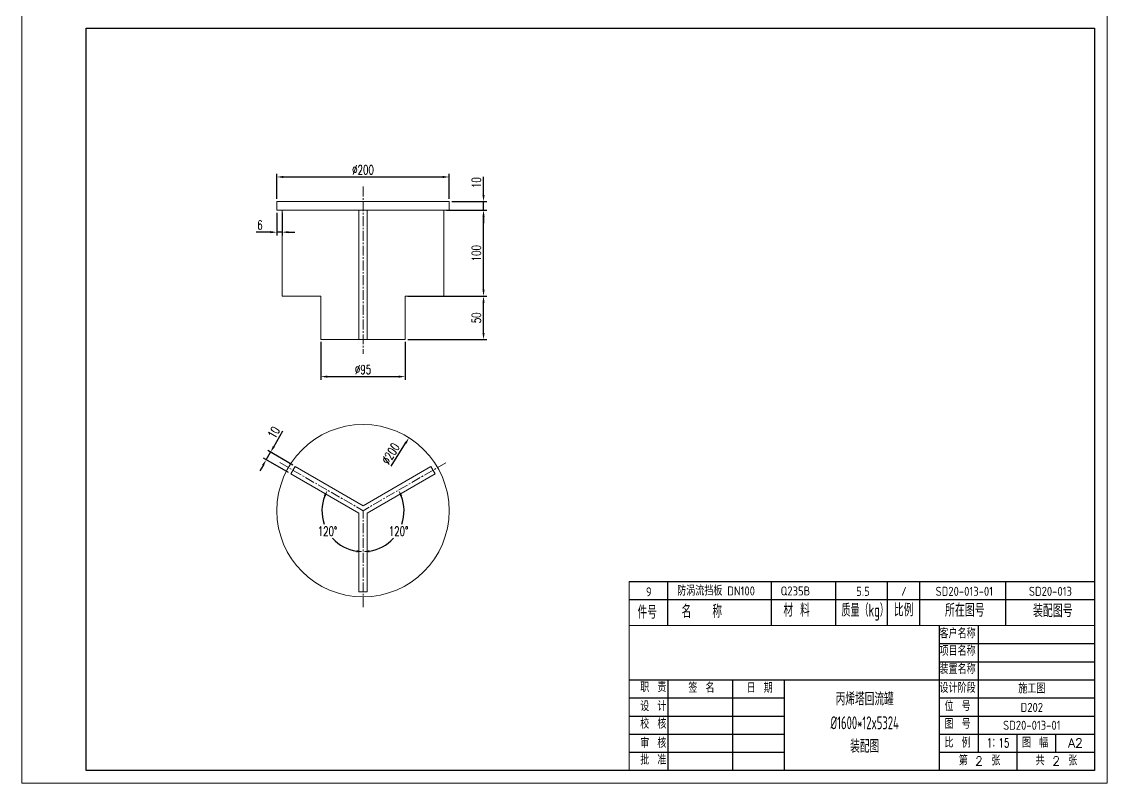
# Model space of a CAD drawing. Header units: millimetres. Extents: x 35105 to 422189, y -71206 to 1224.
# Drawn here: x 415889 to 422189, y -71206 to -66788 of the extents above; entities that cross this region are included whole.
import ezdxf
from ezdxf.enums import TextEntityAlignment as Align

# ---------------------------------------------------------------- set-up
doc = ezdxf.new("R2010")
doc.units = ezdxf.units.MM
doc.linetypes.add('CENTER2', pattern=[28.575, 19.05, -3.175, 3.175, -3.175])
doc.layers.get('0').update_dxf_attribs({"lineweight": 18})
doc.layers.get('Defpoints').update_dxf_attribs({"lineweight": 18})
doc.layers.add('BORDER', color=7, linetype='Continuous')
doc.layers.add('中粗线', color=7, linetype='Continuous')
doc.layers.add('短点划线', color=1, linetype='CENTER2', lineweight=13)
doc.layers.add('细实线', color=1, linetype='Continuous', lineweight=13)
doc.styles.add('HZ', font='gbenor.shx', dxfattribs={"width": 0.8, "bigfont": 'gbcbig.shx'})
doc.styles.add('HZ0', font='TXT.shx', dxfattribs={"width": 0.7, "bigfont": 'gbcbig.shx'})
doc.dimstyles.new('15倍$0', dxfattribs={"dimscale": 15, "dimtxt": 3.5, "dimasz": 2.5, "dimexe": 1.25, "dimexo": 1, "dimgap": 1, "dimtad": 1, "dimdec": 1, "dimdsep": 46, "dimtxsty": 'HZ0', "dimcen": 0, "dimclrd": 1, "dimclre": 1, "dimclrt": 1, "dimadec": 0, "dimazin": 0, "dimtfac": 1, "dimtdec": 1, "dimtmove": 2, "dimatfit": 3, "dimfxl": 1, "dimtfill": 1, "dimarcsym": 0})
doc.dimstyles.new('15倍$2', dxfattribs={"dimscale": 15, "dimtxt": 3.5, "dimasz": 2.5, "dimexe": 1.25, "dimexo": 1, "dimgap": 1, "dimtad": 1, "dimtih": 1, "dimtoh": 1, "dimdec": 1, "dimdsep": 46, "dimtxsty": 'HZ0', "dimcen": 0, "dimclrd": 1, "dimclre": 1, "dimclrt": 1, "dimadec": 0, "dimazin": 0, "dimtfac": 1, "dimtdec": 1, "dimtmove": 2, "dimatfit": 3, "dimfxl": 1, "dimtfill": 1, "dimarcsym": 0})
doc.dimstyles.new('15倍$3', dxfattribs={"dimscale": 15, "dimtxt": 3.5, "dimasz": 2.5, "dimexe": 1.25, "dimexo": 1, "dimgap": 1, "dimtad": 1, "dimtih": 1, "dimtoh": 1, "dimdec": 1, "dimdsep": 46, "dimtxsty": 'HZ0', "dimcen": 0, "dimclrd": 1, "dimclre": 1, "dimclrt": 1, "dimadec": 0, "dimazin": 0, "dimtfac": 1, "dimtdec": 1, "dimtmove": 2, "dimatfit": 3, "dimfxl": 1, "dimtfill": 1, "dimarcsym": 0})

# ---------------------------------------------------------------- blocks, each defined once
blk = doc.blocks.new('*D169')
at = {"color": 1, "lineweight": -2, "ltscale": 3, "transparency": 16777216}
for p, q in [((417369.5, -67816), (417369.5, -67670.1)), ((417407, -67688.8), (418332, -67688.8)), ((418369.5, -67816), (418369.5, -67670.1))]:
    blk.add_line(p, q, dxfattribs=at)
at = {"color": 1, "ltscale": 3, "transparency": 16777216}
for points in [[(417407, -67682.6), (417407, -67695.1), (417369.5, -67688.8)], [(418332, -67682.6), (418332, -67695.1), (418369.5, -67688.8)]]:
    blk.add_solid(points, dxfattribs=at)
at = {"layer": 'Defpoints', "color": 0, "ltscale": 3, "transparency": 16777216}
for p in [(418369.5, -67688.8), (417369.5, -67831), (418369.5, -67831)]:
    blk.add_point(p, dxfattribs=at)
at = {"color": 1, "ltscale": 3, "transparency": 16777216, "insert": (417869.5, -67647.6), "char_height": 52.5, "attachment_point": 5, "style": 'HZ0', "bg_fill": 3, "box_fill_scale": 1.1, "bg_fill_color": 256, "bg_fill_true_color": 13158600, "bg_fill_transparency": 4072}
blk.add_mtext('%%C200', dxfattribs=at)
blk = doc.blocks.new('*D170')
at = {"color": 1, "lineweight": -2, "ltscale": 3, "transparency": 16777216}
for p, q in [((418129.5, -68381), (418587.7, -68381)), ((418569, -68593.5), (418569, -68418.5)), ((418129.5, -68631), (418587.7, -68631))]:
    blk.add_line(p, q, dxfattribs=at)
at = {"color": 1, "ltscale": 3, "transparency": 16777216}
for points in [[(418562.7, -68418.5), (418575.2, -68418.5), (418569, -68381)], [(418562.7, -68593.5), (418575.2, -68593.5), (418569, -68631)]]:
    blk.add_solid(points, dxfattribs=at)
at = {"layer": 'Defpoints', "color": 0, "ltscale": 3, "transparency": 16777216}
for p in [(418114.5, -68381), (418569, -68381), (418114.5, -68631)]:
    blk.add_point(p, dxfattribs=at)
at = {"color": 1, "ltscale": 3, "transparency": 16777216, "insert": (418527.7, -68506), "char_height": 52.5, "attachment_point": 5, "rotation": 90, "style": 'HZ0', "bg_fill": 3, "box_fill_scale": 1.1, "bg_fill_color": 256, "bg_fill_true_color": 13158600, "bg_fill_transparency": 3942}
blk.add_mtext('50', dxfattribs=at)
blk = doc.blocks.new('*D171')
at = {"color": 1, "lineweight": -2, "ltscale": 3, "transparency": 16777216}
for p, q in [((418354.5, -67881), (418587.7, -67881)), ((418569, -68343.5), (418569, -67918.5)), ((418354.5, -68381), (418587.7, -68381))]:
    blk.add_line(p, q, dxfattribs=at)
at = {"color": 1, "ltscale": 3, "transparency": 16777216}
for points in [[(418562.7, -67918.5), (418575.2, -67918.5), (418569, -67881)], [(418562.7, -68343.5), (418575.2, -68343.5), (418569, -68381)]]:
    blk.add_solid(points, dxfattribs=at)
at = {"layer": 'Defpoints', "color": 0, "ltscale": 3, "transparency": 16777216}
for p in [(418339.5, -67881), (418569, -67881), (418339.5, -68381)]:
    blk.add_point(p, dxfattribs=at)
at = {"color": 1, "ltscale": 3, "transparency": 16777216, "insert": (418527.7, -68131), "char_height": 52.5, "attachment_point": 5, "rotation": 90, "style": 'HZ0', "bg_fill": 3, "box_fill_scale": 1.1, "bg_fill_color": 256, "bg_fill_true_color": 13158600, "bg_fill_transparency": 4072}
blk.add_mtext('100', dxfattribs=at)
blk = doc.blocks.new('*D172')
at = {"color": 1, "lineweight": -2, "ltscale": 3, "transparency": 16777216}
for p, q in [((417624.5, -68646), (417624.5, -68865.9)), ((418114.5, -68646), (418114.5, -68865.9)), ((417662, -68847.2), (418077, -68847.2))]:
    blk.add_line(p, q, dxfattribs=at)
at = {"color": 1, "ltscale": 3, "transparency": 16777216}
for points in [[(417662, -68840.9), (417662, -68853.4), (417624.5, -68847.2)], [(418077, -68840.9), (418077, -68853.4), (418114.5, -68847.2)]]:
    blk.add_solid(points, dxfattribs=at)
at = {"layer": 'Defpoints', "color": 0, "ltscale": 3, "transparency": 16777216}
for p in [(417624.5, -68631), (418114.5, -68631), (418114.5, -68847.2)]:
    blk.add_point(p, dxfattribs=at)
at = {"color": 1, "ltscale": 3, "transparency": 16777216, "insert": (417869.5, -68805.9), "char_height": 52.5, "attachment_point": 5, "style": 'HZ0', "bg_fill": 3, "box_fill_scale": 1.1, "bg_fill_color": 256, "bg_fill_true_color": 13158600, "bg_fill_transparency": 3517}
blk.add_mtext('%%C95', dxfattribs=at)
blk = doc.blocks.new('*D173')
at = {"color": 1, "lineweight": -2, "ltscale": 3, "transparency": 16777216}
for start, end in [(159.03495, 199.06988), (222.32064, 260.96505)]:
    blk.add_arc((417869.5, -69624.6), 238.1, start, end, dxfattribs=at)
at = {"color": 1, "ltscale": 3, "transparency": 16777216}
for points in [[(417641.6, -69536.7), (417652.9, -69542.1), (417663.4, -69505.5)], [(417832.6, -69853.4), (417831.6, -69865.9), (417869.5, -69862.6)]]:
    blk.add_solid(points, dxfattribs=at)
at = {"layer": 'Defpoints', "color": 0, "ltscale": 3, "transparency": 16777216}
for p in [(417387, -69346), (417635.1, -69665.9), (417869.5, -69624.6), (417869.5, -69624.6), (417869.5, -70183.6)]:
    blk.add_point(p, dxfattribs=at)
at = {"color": 1, "ltscale": 3, "transparency": 16777216, "insert": (417663.4, -69743.6), "char_height": 52.5, "attachment_point": 5, "style": 'HZ0', "bg_fill": 3, "box_fill_scale": 1.1, "bg_fill_color": 256, "bg_fill_true_color": 13158600, "bg_fill_transparency": 3442}
blk.add_mtext('120°', dxfattribs=at)
blk = doc.blocks.new('*D174')
at = {"color": 1, "lineweight": -2, "ltscale": 3, "transparency": 16777216}
for start, end in [(340.93012, 20.96505), (279.03495, 317.67936)]:
    blk.add_arc((417869.5, -69624.6), 238.1, start, end, dxfattribs=at)
at = {"color": 1, "ltscale": 3, "transparency": 16777216}
for points in [[(418086.2, -69542.1), (418097.5, -69536.7), (418075.7, -69505.5)], [(417907.4, -69865.9), (417906.4, -69853.4), (417869.5, -69862.6)]]:
    blk.add_solid(points, dxfattribs=at)
at = {"layer": 'Defpoints', "color": 0, "ltscale": 3, "transparency": 16777216}
for p in [(418352.1, -69346), (417869.5, -69624.6), (417869.5, -69624.6), (418022.5, -69806.9), (417869.5, -70183.6)]:
    blk.add_point(p, dxfattribs=at)
at = {"color": 1, "ltscale": 3, "transparency": 16777216, "insert": (418075.7, -69743.6), "char_height": 52.5, "attachment_point": 5, "style": 'HZ0', "bg_fill": 3, "box_fill_scale": 1.1, "bg_fill_color": 256, "bg_fill_true_color": 13158600, "bg_fill_transparency": 3892}
blk.add_mtext('120°', dxfattribs=at)
blk = doc.blocks.new('*D175')
at = {"color": 1, "lineweight": -2, "ltscale": 3, "transparency": 16777216}
blk.add_line((418032.7, -69366.2), (418116.5, -69233.5), dxfattribs=at)
at = {"layer": 'Defpoints', "color": 0, "ltscale": 3, "transparency": 16777216}
for p in [(418136.5, -69201.8), (417602.5, -70047.3)]:
    blk.add_point(p, dxfattribs=at)
at = {"color": 1, "ltscale": 3, "transparency": 16777216, "insert": (418029.7, -69293.7), "char_height": 52.5, "attachment_point": 5, "rotation": 57.72365, "style": 'HZ0', "bg_fill": 3, "box_fill_scale": 1.1, "bg_fill_color": 256, "bg_fill_true_color": 13158600, "bg_fill_transparency": 3707}
blk.add_mtext('∅200', dxfattribs=at)
at = {"color": 1, "ltscale": 3, "transparency": 16777216}
blk.add_solid([(418111.2, -69230.2), (418121.8, -69236.9), (418136.5, -69201.8)], dxfattribs=at)
blk = doc.blocks.new('*D176')
at = {"color": 1, "lineweight": -2, "ltscale": 3, "transparency": 16777216}
for p, q in [((417369.5, -67896), (417369.5, -68027.8)), ((417399.5, -67896), (417399.5, -68027.8)), ((417332, -68009.1), (417248.6, -68009.1)), ((417399.5, -68009.1), (417369.5, -68009.1)), ((417437, -68009.1), (417474.5, -68009.1))]:
    blk.add_line(p, q, dxfattribs=at)
at = {"color": 1, "ltscale": 3, "transparency": 16777216}
for points in [[(417332, -68002.8), (417332, -68015.3), (417369.5, -68009.1)], [(417437, -68002.8), (417437, -68015.3), (417399.5, -68009.1)]]:
    blk.add_solid(points, dxfattribs=at)
at = {"layer": 'Defpoints', "color": 0, "ltscale": 3, "transparency": 16777216}
for p in [(417369.5, -67881), (417399.5, -67881), (417369.5, -68009.1)]:
    blk.add_point(p, dxfattribs=at)
at = {"color": 1, "ltscale": 3, "transparency": 16777216, "insert": (417271.6, -67967.8), "char_height": 52.5, "attachment_point": 5, "style": 'HZ0', "bg_fill": 3, "box_fill_scale": 1.1, "bg_fill_color": 256, "bg_fill_true_color": 13158600, "bg_fill_transparency": 3842}
blk.add_mtext('6', dxfattribs=at)
blk = doc.blocks.new('*D177')
at = {"color": 1, "lineweight": -2, "ltscale": 3, "transparency": 16777216}
for p, q in [((418569, -67793.5), (418569, -67688)), ((418384.5, -67831), (418587.7, -67831)), ((418569, -67881), (418569, -67831)), ((418384.5, -67881), (418587.7, -67881)), ((418569, -67918.5), (418569, -67956))]:
    blk.add_line(p, q, dxfattribs=at)
at = {"color": 1, "ltscale": 3, "transparency": 16777216}
for points in [[(418562.7, -67793.5), (418575.2, -67793.5), (418569, -67831)], [(418562.7, -67918.5), (418575.2, -67918.5), (418569, -67881)]]:
    blk.add_solid(points, dxfattribs=at)
at = {"layer": 'Defpoints', "color": 0, "ltscale": 3, "transparency": 16777216}
for p in [(418369.5, -67831), (418569, -67831), (418369.5, -67881)]:
    blk.add_point(p, dxfattribs=at)
at = {"color": 1, "ltscale": 3, "transparency": 16777216, "insert": (418527.7, -67722), "char_height": 52.5, "attachment_point": 5, "rotation": 90, "style": 'HZ0', "bg_fill": 3, "box_fill_scale": 1.1, "bg_fill_color": 256, "bg_fill_true_color": 13158600, "bg_fill_transparency": 3517}
blk.add_mtext('10', dxfattribs=at)
blk = doc.blocks.new('*D178')
at = {"color": 1, "lineweight": -2, "ltscale": 3, "transparency": 16777216}
for p, q in [((417351.7, -69253.4), (417404.4, -69162.1)), ((417307.9, -69329.2), (417332.9, -69285.9)), ((417462, -69360.4), (417316.7, -69276.5)), ((417289.2, -69361.6), (417270.4, -69394.1)), ((417437, -69403.7), (417291.7, -69319.8))]:
    blk.add_line(p, q, dxfattribs=at)
at = {"color": 1, "ltscale": 3, "transparency": 16777216}
for points in [[(417346.2, -69250.3), (417357.1, -69256.5), (417332.9, -69285.9)], [(417283.7, -69358.5), (417294.6, -69364.8), (417307.9, -69329.2)]]:
    blk.add_solid(points, dxfattribs=at)
at = {"layer": 'Defpoints', "color": 0, "ltscale": 3, "transparency": 16777216}
for p in [(417332.9, -69285.9), (417450, -69411.2), (417475, -69367.9)]:
    blk.add_point(p, dxfattribs=at)
at = {"color": 1, "ltscale": 3, "transparency": 16777216, "insert": (417351.7, -69170.9), "char_height": 52.5, "attachment_point": 5, "rotation": 60, "style": 'HZ0', "bg_fill": 3, "box_fill_scale": 1.1, "bg_fill_color": 256, "bg_fill_true_color": 13158600, "bg_fill_transparency": 3842}
blk.add_mtext('10', dxfattribs=at)

msp = doc.modelspace()

# ---------------------------------------------------------------- linework, layer by layer
at = {"ltscale": 3}
for p, q in [((417369.52, -67830.96), (418369.52, -67830.96)), ((417369.52, -67830.96), (417369.52, -67880.96)), ((418369.52, -67830.96), (418369.52, -67880.96)), ((417369.52, -67880.96), (418369.52, -67880.96)), ((417399.52, -67880.96), (417399.52, -68380.96)), ((417844.52, -67880.96), (417844.52, -68630.96)), ((417894.52, -67880.96), (417894.52, -68630.96)), ((418339.52, -67880.96), (418339.52, -68380.96)), ((417624.52, -68380.96), (417399.52, -68380.96)), ((417624.52, -68630.96), (417624.52, -68380.96)), ((418114.52, -68630.96), (418114.52, -68380.96)), ((418114.52, -68380.96), (418339.52, -68380.96)), ((417624.52, -68630.96), (418114.52, -68630.96)), ((417474.99, -69367.9), (417449.99, -69411.21)), ((417449.99, -69411.21), (417844.52, -69638.99)), ((417474.99, -69367.9), (417869.52, -69595.69)), ((418264.05, -69367.9), (417869.52, -69595.69)), ((418289.05, -69411.21), (417894.52, -69638.99)), ((418289.05, -69411.21), (418264.05, -69367.9)), ((417844.52, -70094.55), (417844.52, -69638.99)), ((417894.52, -70094.55), (417894.52, -69638.99)), ((419413.88, -70035.11), (419413.88, -70290.01)), ((417844.52, -70094.55), (417894.52, -70094.55)), ((419413.48, -71130.86), (422113.88, -71130.86))]:
    msp.add_line(p, q, dxfattribs=at)
at = {"color": 0}
for p, q in [((422113.88, -70290.01), (419413.88, -70290.01)), ((419413.88, -70290.01), (422113.88, -70290.01))]:
    msp.add_line(p, q, dxfattribs=at)
at = {"ltscale": 3}
msp.add_lwpolyline([(422113.88, -70290.01), (419413.48, -70290.01), (419413.48, -71130.86)], dxfattribs=at)
msp.add_circle((417869.52, -69624.55), 500, dxfattribs=at)
at = {"layer": 'BORDER', "linetype": 'Continuous', "lineweight": 30, "ltscale": 5}
msp.add_lwpolyline([(416263.88, -66825.86), (422113.88, -66825.86), (422113.88, -71130.86), (416263.88, -71130.86)], close=True, dxfattribs=at)
at = {"layer": '中粗线', "lineweight": -3}
msp.add_lwpolyline([(419413.88, -70035.11), (422114.27, -70035.11)], dxfattribs=at)
at = {"layer": '短点划线', "ltscale": 3}
for p, q in [((417869.52, -67744.87), (417869.52, -68714.2)), ((417386.96, -69345.95), (417869.52, -69624.55)), ((418350.05, -69347.12), (417869.52, -69624.55)), ((417869.52, -70183.61), (417869.52, -69624.55))]:
    msp.add_line(p, q, dxfattribs=at)
at = {"layer": '细实线', "lineweight": -3}
msp.add_line((421213.52, -70395.48), (422113.88, -70395.48), dxfattribs=at)
at = {"layer": '细实线'}
msp.add_lwpolyline([(422188.88, -71205.86), (422188.88, -66750.86), (415888.88, -66750.86), (415888.88, -71205.86)], close=True, dxfattribs=at)
at = {"layer": '细实线', "lineweight": -3}
for points in [[(419638.8, -70290.01), (419638.8, -70035.11)], [(420239.24, -70290.01), (420239.24, -70035.11)], [(420614.13, -70290.01), (420614.13, -70035.11)], [(420914.02, -70290.01), (420914.02, -70035.11)], [(421101.19, -70290.01), (421101.19, -70035.11)], [(421600.92, -70290.01), (421600.92, -70035.11)], [(419413.88, -70140.07), (422114.27, -70140.07)], [(421213.52, -70290.01), (421213.52, -71130.86)], [(421439.12, -70290.01), (421439.12, -71025.91)], [(421213.52, -70500.95), (422113.88, -70500.95)], [(419413.48, -70605.4), (422113.88, -70605.4)], [(419638.4, -70605.4), (419638.4, -71130.86)], [(420013.27, -70605.4), (420013.27, -71130.86)], [(420313.84, -70605.4), (420313.84, -71130.86)], [(419413.48, -70710.35), (420313.84, -70710.35)], [(421213.52, -70710.95), (422113.88, -70710.95)], [(419413.48, -70815.99), (420313.84, -70815.99)], [(421213.52, -70815.95), (422113.88, -70815.95)], [(419413.48, -70920.95), (420313.84, -70920.95)], [(421213.52, -70920.95), (422113.88, -70920.95)], [(421213.52, -70920.95), (422113.88, -70920.95)], [(421664.04, -70920.95), (421664.04, -71130.86)], [(421888.96, -70920.95), (421888.96, -71025.91)], [(419413.48, -71025.91), (420313.84, -71025.91)], [(421213.52, -71025.91), (422113.88, -71025.91)]]:
    msp.add_lwpolyline(points, dxfattribs=at)

# ---------------------------------------------------------------- texts
for s, height, style, p in [('9', 52.5, 'HZ', (419527.9, -70121.56)), ('5.5', 52.5, 'HZ', (420771.22, -70118.66)), ('/', 52.5, 'HZ', (421008.79, -70118.66)), ('SD20-013-01', 52.5, 'HZ', (421359.22, -70118.66)), ('SD20-013', 52.5, 'HZ', (421858.95, -70118.66)), ('客户名称', 52.5, 'HZ0', (421319.98, -70364.6)), ('项目名称', 52.5, 'HZ0', (421319.98, -70466.02)), ('装置名称', 52.5, 'HZ0', (421319.98, -70571.49)), ('设计阶段', 52.5, 'HZ0', (421319.98, -70680.17)), ('丙烯塔回流罐', 75, 'HZ0', (420780.88, -70754.6)), ('位 号', 52.5, 'HZ0', (421319.98, -70786.2)), ('D202', 52.5, 'HZ', (421750.98, -70792.29)), ('图 号', 52.5, 'HZ0', (421319.98, -70889.11)), ('SD20-013-01', 52.5, 'HZ', (421750.98, -70895.66)), ('装配图', 75, 'HZ0', (420780.88, -71028.7)), ('比 例', 52.5, 'HZ0', (421319.98, -70997.85)), ('图 幅', 52.5, 'HZ0', (421770.16, -70997.85)), ('A2', 52.5, 'HZ0', (422004.38, -70997.85)), ('第', 52.5, 'HZ0', (421352.76, -71101.27)), ('2', 52.5, 'HZ0', (421444.39, -71103.21)), ('张', 52.5, 'HZ0', (421542.46, -71101.27)), ('共', 52.5, 'HZ0', (421799.11, -71101.27)), ('2', 52.5, 'HZ0', (421892.28, -71103.21)), ('张', 52.5, 'HZ0', (421988.82, -71101.27))]:
    msp.add_text(s, height=height, dxfattribs=dict(at, style=style)).set_placement(p, align=Align.CENTER)
for s, height, style, p in [('防涡流挡板 DN100', 52.5, 'HZ', (419692.59, -70116.51)), ('Q235B', 52.5, 'HZ', (420293.03, -70116.51)), ('件号', 75, 'HZ0', (419462.91, -70251.17)), ('职 责', 52.5, 'HZ0', (419478.28, -70676.69)), ('签 名', 52.5, 'HZ0', (419757.78, -70679.7)), ('日 期', 52.5, 'HZ0', (420095.54, -70679.7)), ('设 计', 52.5, 'HZ0', (419478.28, -70786.71)), ('校 核', 52.5, 'HZ0', (419478.28, -70888.6)), ('审 核', 52.5, 'HZ0', (419478.28, -71000.39)), ('批 准', 52.5, 'HZ0', (419478.28, -71097.51))]:
    msp.add_text(s, height=height, dxfattribs=dict(at, style=style)).set_placement(p)
at = {"layer": '细实线', "style": 'HZ'}
for s, p in [('名   称', (419718.5, -70246.33)), ('材 料', (420309.23, -70239.4)), ('比例', (420950.72, -70237.77))]:
    msp.add_text(s, height=75, dxfattribs=at).set_placement(p)
for s, width, p in [('质量（kg）', 0.7, (420645.99, -70239.4)), ('所在图号', 0.9, (421247.18, -70239.54)), ('装配图号', 0.9, (421757.83, -70242.39))]:
    msp.add_text(s, height=75, dxfattribs=dict(at, width=width)).set_placement(p)
at = {"layer": '细实线', "color": 2, "lineweight": -3, "style": 'HZ0'}
msp.add_text('施工图', height=52.5, dxfattribs=at).set_placement((421750.98, -70683.71), align=Align.CENTER)
at = {"layer": '细实线', "lineweight": -3, "width": 0.7}
for s, height, style, p in [('%%C1600*12x5324', 75, 'HZ', (420780.88, -70892.5)), ('1：15', 52.5, 'HZ0', (421555.24, -70997.85))]:
    msp.add_text(s, height=height, dxfattribs=dict(at, style=style)).set_placement(p, align=Align.CENTER)

# ---------------------------------------------------------------- next in the draw order: dimensions: what is measured, and where the dimension line sits
at = {"ltscale": 3}
dim = msp.add_linear_dim(base=(418369.52, -67688.84), p1=(417369.52, -67830.96), p2=(418369.52, -67830.96), text='%%C<>', dimstyle='15倍$0', override={"dimlfac": 0.2, "dimtmove": 0}, dxfattribs=at)
dim.commit()
dim.dimension.update_dxf_attribs({"geometry": '*D169', "text_midpoint": (417869.52, -67647.59)})
dim = msp.add_linear_dim(base=(417369.52, -68009.06), p1=(417399.52, -67880.96), p2=(417369.52, -67880.96), dimstyle='15倍$0', override={"dimlfac": 0.2, "dimtmove": 0}, dxfattribs=at)
dim.commit()
dim.dimension.update_dxf_attribs({"geometry": '*D176', "text_midpoint": (417271.56, -67967.81)})
dim = msp.add_linear_dim(base=(418568.95, -68380.96), p1=(418114.52, -68630.96), p2=(418114.52, -68380.96), angle=90, dimstyle='15倍$0', override={"dimlfac": 0.2, "dimtmove": 0}, dxfattribs=at)
dim.commit()
dim.dimension.update_dxf_attribs({"geometry": '*D170', "text_midpoint": (418527.7, -68505.96)})
dim = msp.add_angular_dim_2l(base=(417635.08, -69665.89), line1=((417869.52, -70183.61), (417869.52, -69624.55)), line2=((417386.96, -69345.95), (417869.52, -69624.55)), dimstyle='15倍$2', override={"dimtmove": 0}, dxfattribs=at)
dim.commit()
dim.dimension.update_dxf_attribs({"geometry": '*D173', "text_midpoint": (417663.36, -69743.58)})

# ---------------------------------------------------------------- next in the draw order: dimensions: what is measured, and where the dimension line sits
dim = msp.add_linear_dim(base=(418568.95, -67880.96), p1=(418339.52, -68380.96), p2=(418339.52, -67880.96), angle=90, dimstyle='15倍$0', override={"dimlfac": 0.2, "dimtmove": 0}, dxfattribs=at)
dim.commit()
dim.dimension.update_dxf_attribs({"geometry": '*D171', "text_midpoint": (418527.7, -68130.96)})
dim = msp.add_linear_dim(base=(418114.52, -68847.17), p1=(417624.52, -68630.96), p2=(418114.52, -68630.96), text='%%C95', dimstyle='15倍$0', override={"dimtmove": 0}, dxfattribs=at)
dim.commit()
dim.dimension.update_dxf_attribs({"geometry": '*D172', "text_midpoint": (417869.52, -68805.92)})
dim = msp.add_aligned_dim(p1=(417449.99, -69411.21), p2=(417474.99, -69367.9), distance=164.07, dimstyle='15倍$0', override={"dimlfac": 0.2, "dimtmove": 0}, dxfattribs=at)
dim.commit()
dim.dimension.update_dxf_attribs({"geometry": '*D178', "text_midpoint": (417351.67, -69170.86)})
dim = msp.add_angular_dim_2l(base=(418022.54, -69806.92), line1=((417869.52, -70183.61), (417869.52, -69624.55)), line2=((418352.08, -69345.95), (417869.52, -69624.55)), dimstyle='15倍$2', override={"dimtmove": 0}, dxfattribs=at)
dim.commit()
dim.dimension.update_dxf_attribs({"geometry": '*D174', "text_midpoint": (418075.68, -69743.58)})

# ---------------------------------------------------------------- next in the draw order: dimensions: what is measured, and where the dimension line sits
dim = msp.add_linear_dim(base=(418568.95, -67830.96), p1=(418369.52, -67880.96), p2=(418369.52, -67830.96), angle=90, dimstyle='15倍$0', override={"dimlfac": 0.2, "dimtmove": 0}, dxfattribs=at)
dim.commit()
dim.dimension.update_dxf_attribs({"geometry": '*D177', "text_midpoint": (418527.7, -67721.97)})
dim = msp.add_diameter_dim_2p(p1=(417602.52, -70047.3), p2=(418136.52, -69201.81), dimstyle='15倍$3', override={"dimtih": 0, "dimtoh": 0, "dimlfac": 0.2, "dimtmove": 0}, dxfattribs=at)
dim.commit()
dim.dimension.update_dxf_attribs({"geometry": '*D175', "text_midpoint": (418064.59, -69315.71), "dimtype": 163})

doc.saveas('drawing.dxf')
